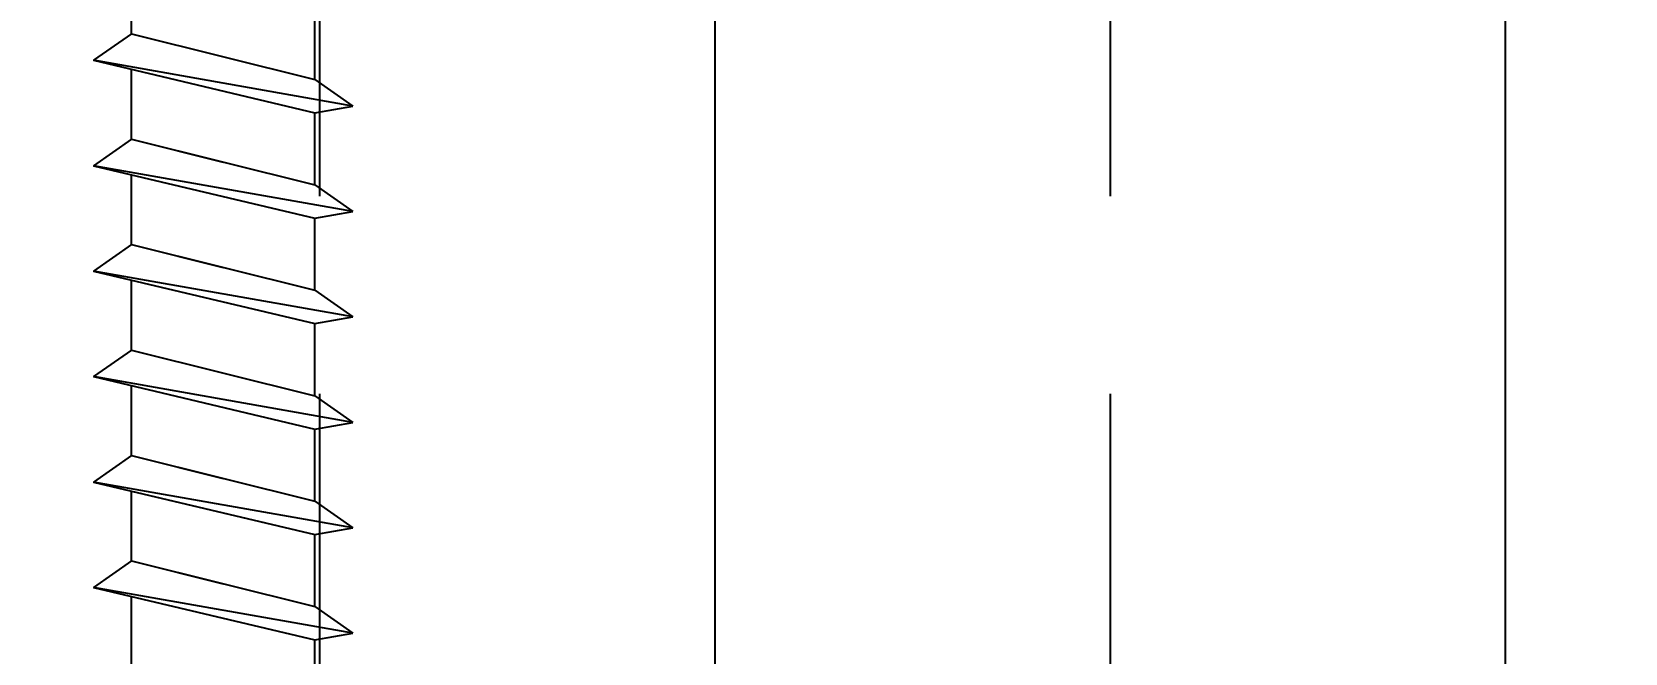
# Model space of a CAD drawing. Header units: inches. Extents: x -2661 to 42767, y -1222 to 9099.
# Drawn here: x -1093.399 to -1091.887, y 3476.817 to 3477.406 of the extents above; entities that cross this region are included whole.
import ezdxf
from ezdxf import colors
from ezdxf.entities.mleader import LeaderData, LeaderLine
from ezdxf.math import Vec2, Vec3

# ---------------------------------------------------------------- set-up
doc = ezdxf.new("R2010")
doc.units = ezdxf.units.IN
doc.header["$LTSCALE"] = 12
doc.header["$MEASUREMENT"] = 0
for name, color, linetype in [('S-ANNO-NOTE', 4, 'CONTINUOUS'), ('S-FASTENERS', 2, 'CONTINUOUS'), ('S-SIMPSON', 2, 'CONTINUOUS'), ('S-WOOD', 3, 'CONTINUOUS')]:
    doc.layers.add(name, color=color, linetype=linetype)
doc.styles.add('Arial', font='arial.ttf', dxfattribs={"width": 0.85})

# ---------------------------------------------------------------- blocks, each defined once
blk = doc.blocks.new('*U1147')
at = {"layer": 'S-WOOD'}
h = blk.add_hatch(dxfattribs=at)
h.set_pattern_fill('ANSI33', color=1, scale=3, angle=45, style=0)
h.set_pattern_definition([(90, (3.75, -8.375), (-0.75, 1e-16), []), (90, (4.125, -8), (-0.75, 1e-16), [0.375, -0.1875])])
h.paths.add_polyline_path([(5.25, -11.875), (0, -11.875), (0, 0), (5.25, 0)])
blk = doc.blocks.new('SDS.25X6-f')
at = {"layer": 'S-SIMPSON', "color": 1}
for p, q in [((0.087, -3.5816), (0.087, -3.65)), ((0.087, -3.5816), (0.087, -3.65)), ((0.087, -3.5816), (0.087, -3.65)), ((0.087, -3.5816), (0.087, -3.65)), ((0.087, -3.5816), (0.087, -3.65)), ((0.087, -3.5816), (0.087, -3.65)), ((0.087, -3.5816), (0.087, -3.65)), ((0.087, -3.5816), (0.087, -3.65)), ((0.087, -3.5816), (0.087, -3.65)), ((0.087, -3.5816), (0.087, -3.65)), ((0.087, -3.5816), (0.087, -3.65)), ((-0.087, -3.6249), (-0.087, -3.6912)), ((-0.087, -3.6249), (-0.087, -3.6912)), ((-0.087, -3.6249), (-0.087, -3.6912)), ((-0.087, -3.6249), (-0.087, -3.6912)), ((-0.087, -3.6249), (-0.087, -3.6912)), ((-0.087, -3.6249), (-0.087, -3.6912)), ((-0.087, -3.6249), (-0.087, -3.6912)), ((-0.087, -3.6249), (-0.087, -3.6912)), ((-0.087, -3.6249), (-0.087, -3.6912)), ((-0.087, -3.6249), (-0.087, -3.6912)), ((-0.087, -3.6249), (-0.087, -3.6912)), ((-0.123, -3.6997), (0.087, -3.65)), ((-0.123, -3.6997), (0.087, -3.65)), ((-0.123, -3.6997), (0.087, -3.65)), ((-0.123, -3.6997), (0.087, -3.65)), ((-0.123, -3.6997), (0.087, -3.65)), ((-0.123, -3.6997), (0.087, -3.65)), ((-0.123, -3.6997), (0.087, -3.65)), ((-0.123, -3.6997), (0.087, -3.65)), ((-0.123, -3.6997), (0.087, -3.65)), ((-0.123, -3.6997), (0.087, -3.65)), ((-0.123, -3.6997), (0.087, -3.65)), ((0.123, -3.6563), (-0.123, -3.6997)), ((0.123, -3.6563), (-0.123, -3.6997)), ((0.123, -3.6563), (-0.123, -3.6997)), ((0.123, -3.6563), (-0.123, -3.6997)), ((0.123, -3.6563), (-0.123, -3.6997)), ((0.123, -3.6563), (-0.123, -3.6997)), ((0.123, -3.6563), (-0.123, -3.6997)), ((0.123, -3.6563), (-0.123, -3.6997)), ((0.123, -3.6563), (-0.123, -3.6997)), ((0.123, -3.6563), (-0.123, -3.6997)), ((0.123, -3.6563), (-0.123, -3.6997)), ((0.087, -3.65), (0.123, -3.6563)), ((0.087, -3.65), (0.123, -3.6563)), ((0.087, -3.65), (0.123, -3.6563)), ((0.087, -3.65), (0.123, -3.6563)), ((0.087, -3.65), (0.123, -3.6563)), ((0.087, -3.65), (0.123, -3.6563)), ((0.087, -3.65), (0.123, -3.6563)), ((0.087, -3.65), (0.123, -3.6563)), ((0.087, -3.65), (0.123, -3.6563)), ((0.087, -3.65), (0.123, -3.6563)), ((0.087, -3.65), (0.123, -3.6563)), ((0.087, -3.6816), (0.123, -3.6563)), ((0.087, -3.6816), (0.123, -3.6563)), ((0.087, -3.6816), (0.123, -3.6563)), ((0.087, -3.6816), (0.123, -3.6563)), ((0.087, -3.6816), (0.123, -3.6563)), ((0.087, -3.6816), (0.123, -3.6563)), ((0.087, -3.6816), (0.123, -3.6563)), ((0.087, -3.6816), (0.123, -3.6563)), ((0.087, -3.6816), (0.123, -3.6563)), ((0.087, -3.6816), (0.123, -3.6563)), ((0.087, -3.6816), (0.123, -3.6563)), ((-0.087, -3.7249), (0.087, -3.6816)), ((-0.087, -3.7249), (0.087, -3.6816)), ((-0.087, -3.7249), (0.087, -3.6816)), ((-0.087, -3.7249), (0.087, -3.6816)), ((-0.087, -3.7249), (0.087, -3.6816)), ((-0.087, -3.7249), (0.087, -3.6816)), ((-0.087, -3.7249), (0.087, -3.6816)), ((-0.087, -3.7249), (0.087, -3.6816)), ((-0.087, -3.7249), (0.087, -3.6816)), ((-0.087, -3.7249), (0.087, -3.6816)), ((-0.087, -3.7249), (0.087, -3.6816)), ((0.087, -3.6816), (0.087, -3.75)), ((0.087, -3.6816), (0.087, -3.75)), ((0.087, -3.6816), (0.087, -3.75)), ((0.087, -3.6816), (0.087, -3.75)), ((0.087, -3.6816), (0.087, -3.75)), ((0.087, -3.6816), (0.087, -3.75)), ((0.087, -3.6816), (0.087, -3.75)), ((0.087, -3.6816), (0.087, -3.75)), ((-0.087, -3.7249), (-0.123, -3.6997)), ((-0.087, -3.7249), (-0.123, -3.6997)), ((-0.087, -3.7249), (-0.123, -3.6997)), ((-0.087, -3.7249), (-0.123, -3.6997)), ((-0.087, -3.7249), (-0.123, -3.6997)), ((-0.087, -3.7249), (-0.123, -3.6997)), ((-0.087, -3.7249), (-0.123, -3.6997)), ((-0.087, -3.7249), (-0.123, -3.6997)), ((-0.087, -3.7249), (-0.123, -3.6997)), ((-0.087, -3.7249), (-0.123, -3.6997)), ((-0.087, -3.7249), (-0.123, -3.6997)), ((-0.087, -3.7249), (-0.123, -3.6997)), ((-0.087, -3.7249), (-0.123, -3.6997)), ((-0.087, -3.7249), (0, -3.7032)), ((-0.087, -3.7249), (0, -3.7032)), ((-0.087, -3.7249), (-0.087, -3.7912)), ((-0.087, -3.7249), (-0.087, -3.7912)), ((-0.087, -3.7249), (-0.087, -3.7912)), ((-0.087, -3.7249), (-0.087, -3.7912)), ((-0.087, -3.7249), (-0.087, -3.7912)), ((-0.087, -3.7249), (-0.087, -3.7912)), ((-0.087, -3.7249), (-0.087, -3.7912)), ((-0.087, -3.7249), (-0.087, -3.7912)), ((-0.087, -3.7249), (-0.087, -3.7912)), ((-0.087, -3.7249), (-0.087, -3.7912)), ((-0.123, -3.7997), (0.087, -3.75)), ((-0.123, -3.7997), (0.087, -3.75)), ((-0.123, -3.7997), (0.087, -3.75)), ((-0.123, -3.7997), (0.087, -3.75)), ((-0.123, -3.7997), (0.087, -3.75)), ((-0.123, -3.7997), (0.087, -3.75)), ((-0.123, -3.7997), (0.087, -3.75)), ((-0.123, -3.7997), (0.087, -3.75)), ((0.123, -3.7563), (-0.123, -3.7997)), ((0.123, -3.7563), (-0.123, -3.7997)), ((0.123, -3.7563), (-0.123, -3.7997)), ((0.123, -3.7563), (-0.123, -3.7997)), ((0.123, -3.7563), (-0.123, -3.7997)), ((0.123, -3.7563), (-0.123, -3.7997)), ((0.123, -3.7563), (-0.123, -3.7997)), ((0.123, -3.7563), (-0.123, -3.7997)), ((0.123, -3.7563), (-0.123, -3.7997)), ((-0.087, -3.7912), (0.087, -3.75)), ((0.087, -3.75), (0.123, -3.7563)), ((0.087, -3.75), (0.123, -3.7563)), ((0.087, -3.75), (0.123, -3.7563)), ((0.087, -3.75), (0.123, -3.7563)), ((0.087, -3.75), (0.123, -3.7563)), ((0.087, -3.75), (0.123, -3.7563)), ((0.087, -3.75), (0.123, -3.7563)), ((0.087, -3.75), (0.123, -3.7563)), ((0.087, -3.75), (0.123, -3.7563)), ((0.087, -3.7816), (0.123, -3.7563)), ((0.087, -3.7816), (0.123, -3.7563)), ((0.087, -3.7816), (0.123, -3.7563)), ((0.087, -3.7816), (0.123, -3.7563)), ((0.087, -3.7816), (0.123, -3.7563)), ((0.087, -3.7816), (0.123, -3.7563)), ((0.087, -3.7816), (0.123, -3.7563)), ((0.087, -3.7816), (0.123, -3.7563)), ((0.087, -3.7816), (0.123, -3.7563)), ((-0.087, -3.8249), (0.087, -3.7816)), ((-0.087, -3.8249), (0.087, -3.7816)), ((-0.087, -3.8249), (0.087, -3.7816)), ((-0.087, -3.8249), (0.087, -3.7816)), ((-0.087, -3.8249), (0.087, -3.7816)), ((-0.087, -3.8249), (0.087, -3.7816)), ((-0.087, -3.8249), (0.087, -3.7816)), ((-0.087, -3.8249), (0.087, -3.7816)), ((-0.087, -3.8249), (0.087, -3.7816)), ((0.087, -3.7816), (0.087, -3.85)), ((0.087, -3.7816), (0.087, -3.85)), ((0.087, -3.7816), (0.087, -3.85)), ((0.087, -3.7816), (0.087, -3.85)), ((0.087, -3.7816), (0.087, -3.85)), ((0.087, -3.7816), (0.087, -3.85)), ((0.087, -3.7816), (0.087, -3.85)), ((0.087, -3.7816), (0.087, -3.85)), ((0.087, -3.7816), (0.087, -3.85)), ((-0.087, -3.8249), (-0.123, -3.7997)), ((-0.087, -3.8249), (-0.123, -3.7997)), ((-0.087, -3.8249), (-0.123, -3.7997)), ((-0.087, -3.8249), (-0.123, -3.7997)), ((-0.087, -3.8249), (-0.123, -3.7997)), ((-0.087, -3.8249), (-0.123, -3.7997)), ((-0.087, -3.8249), (-0.123, -3.7997)), ((-0.087, -3.8249), (-0.123, -3.7997)), ((-0.087, -3.8249), (-0.123, -3.7997)), ((-0.087, -3.8249), (-0.123, -3.7997)), ((-0.087, -3.8249), (0, -3.8032)), ((-0.087, -3.8249), (-0.087, -3.8912)), ((-0.087, -3.8249), (-0.087, -3.8912)), ((-0.087, -3.8249), (-0.087, -3.8912)), ((-0.087, -3.8249), (-0.087, -3.8912)), ((-0.087, -3.8249), (-0.087, -3.8912)), ((-0.087, -3.8249), (-0.087, -3.8912)), ((-0.087, -3.8249), (-0.087, -3.8912)), ((-0.087, -3.8249), (-0.087, -3.8912)), ((-0.123, -3.8997), (0.087, -3.85)), ((-0.123, -3.8997), (0.087, -3.85)), ((-0.123, -3.8997), (0.087, -3.85)), ((-0.123, -3.8997), (0.087, -3.85)), ((-0.123, -3.8997), (0.087, -3.85)), ((-0.123, -3.8997), (0.087, -3.85)), ((0.087, -3.85), (0.123, -3.8563)), ((0.087, -3.85), (0.123, -3.8563)), ((0.087, -3.85), (0.123, -3.8563)), ((0.087, -3.85), (0.123, -3.8563)), ((0.087, -3.85), (0.123, -3.8563)), ((0.087, -3.85), (0.123, -3.8563)), ((0.123, -3.8563), (-0.123, -3.8997)), ((0.123, -3.8563), (-0.123, -3.8997)), ((0.123, -3.8563), (-0.123, -3.8997)), ((0.123, -3.8563), (-0.123, -3.8997)), ((0.123, -3.8563), (-0.123, -3.8997)), ((0.123, -3.8563), (-0.123, -3.8997)), ((0.087, -3.8816), (0.123, -3.8563)), ((0.087, -3.8816), (0.123, -3.8563)), ((0.087, -3.8816), (0.123, -3.8563)), ((0.087, -3.8816), (0.123, -3.8563)), ((0.087, -3.8816), (0.123, -3.8563)), ((0.087, -3.8816), (0.123, -3.8563)), ((-0.087, -3.9249), (0.087, -3.8816)), ((-0.087, -3.9249), (0.087, -3.8816)), ((-0.087, -3.9249), (0.087, -3.8816)), ((-0.087, -3.9249), (0.087, -3.8816)), ((-0.087, -3.9249), (0.087, -3.8816)), ((-0.087, -3.9249), (0.087, -3.8816)), ((0.087, -3.8816), (0.087, -3.95)), ((0.087, -3.8816), (0.087, -3.95)), ((0.087, -3.8816), (0.087, -3.95)), ((0.087, -3.8816), (0.087, -3.95)), ((0.087, -3.8816), (0.087, -3.95)), ((0.087, -3.8816), (0.087, -3.95)), ((0.087, -3.8816), (0.087, -3.95)), ((-0.087, -3.9249), (-0.123, -3.8997)), ((-0.087, -3.9249), (-0.123, -3.8997)), ((-0.087, -3.9249), (-0.123, -3.8997)), ((-0.087, -3.9249), (-0.123, -3.8997)), ((-0.087, -3.9249), (-0.123, -3.8997)), ((-0.087, -3.9249), (-0.123, -3.8997)), ((-0.087, -3.9249), (-0.087, -3.9912)), ((-0.087, -3.9249), (-0.087, -3.9912)), ((-0.087, -3.9249), (-0.087, -3.9912)), ((-0.087, -3.9249), (-0.087, -3.9912)), ((-0.087, -3.9249), (-0.087, -3.9912)), ((-0.087, -3.9249), (-0.087, -3.9912)), ((-0.087, -3.9249), (-0.087, -3.9912)), ((-0.123, -3.9997), (0.087, -3.95)), ((-0.123, -3.9997), (0.087, -3.95)), ((-0.123, -3.9997), (0.087, -3.95)), ((-0.123, -3.9997), (0.087, -3.95)), ((-0.123, -3.9997), (0.087, -3.95)), ((-0.123, -3.9997), (0.087, -3.95)), ((-0.123, -3.9997), (0.087, -3.95)), ((0.123, -3.9563), (-0.123, -3.9997)), ((0.123, -3.9563), (-0.123, -3.9997)), ((0.123, -3.9563), (-0.123, -3.9997)), ((0.123, -3.9563), (-0.123, -3.9997)), ((0.123, -3.9563), (-0.123, -3.9997)), ((0.123, -3.9563), (-0.123, -3.9997)), ((0.123, -3.9563), (-0.123, -3.9997)), ((0.087, -3.95), (0.123, -3.9563)), ((0.087, -3.95), (0.123, -3.9563)), ((0.087, -3.95), (0.123, -3.9563)), ((0.087, -3.95), (0.123, -3.9563)), ((0.087, -3.95), (0.123, -3.9563)), ((0.087, -3.95), (0.123, -3.9563)), ((0.087, -3.95), (0.123, -3.9563)), ((0.087, -3.9816), (0.123, -3.9563)), ((0.087, -3.9816), (0.123, -3.9563)), ((0.087, -3.9816), (0.123, -3.9563)), ((0.087, -3.9816), (0.123, -3.9563)), ((0.087, -3.9816), (0.123, -3.9563)), ((0.087, -3.9816), (0.123, -3.9563)), ((0.087, -3.9816), (0.123, -3.9563)), ((-0.087, -4.0249), (0.087, -3.9816)), ((-0.087, -4.0249), (0.087, -3.9816)), ((-0.087, -4.0249), (0.087, -3.9816)), ((-0.087, -4.0249), (0.087, -3.9816)), ((-0.087, -4.0249), (0.087, -3.9816)), ((-0.087, -4.0249), (0.087, -3.9816)), ((-0.087, -4.0249), (0.087, -3.9816)), ((0.087, -3.9816), (0.087, -4.05)), ((0.087, -3.9816), (0.087, -4.05)), ((0.087, -3.9816), (0.087, -4.05)), ((0.087, -3.9816), (0.087, -4.05)), ((0.087, -3.9816), (0.087, -4.05)), ((0.087, -3.9816), (0.087, -4.05)), ((0.087, -3.9816), (0.087, -4.05)), ((0.087, -3.9816), (0.087, -4.05)), ((0.087, -3.9816), (0.087, -4.05)), ((0.087, -3.9816), (0.087, -4.05)), ((0.087, -3.9816), (0.087, -4.05)), ((0.087, -3.9816), (0.087, -4.05)), ((0.087, -3.9816), (0.087, -4.05)), ((0.087, -3.9816), (0.087, -4.05)), ((-0.087, -4.0249), (-0.123, -3.9997)), ((-0.087, -4.0249), (-0.123, -3.9997)), ((-0.087, -4.0249), (-0.123, -3.9997)), ((-0.087, -4.0249), (-0.123, -3.9997)), ((-0.087, -4.0249), (-0.123, -3.9997)), ((-0.087, -4.0249), (-0.123, -3.9997)), ((-0.087, -4.0249), (-0.123, -3.9997)), ((-0.087, -4.0249), (-0.123, -3.9997)), ((-0.087, -4.0249), (0, -4.0032)), ((-0.087, -4.0249), (-0.087, -4.0912)), ((-0.087, -4.0249), (-0.087, -4.0912)), ((-0.087, -4.0249), (-0.087, -4.0912)), ((-0.087, -4.0249), (-0.087, -4.0912)), ((-0.087, -4.0249), (-0.087, -4.0912)), ((-0.087, -4.0249), (-0.087, -4.0912)), ((-0.087, -4.0249), (-0.087, -4.0912)), ((-0.087, -4.0249), (-0.087, -4.0912)), ((-0.123, -4.0997), (0.087, -4.05)), ((-0.123, -4.0997), (0.087, -4.05)), ((-0.123, -4.0997), (0.087, -4.05)), ((-0.123, -4.0997), (0.087, -4.05)), ((-0.123, -4.0997), (0.087, -4.05)), ((-0.123, -4.0997), (0.087, -4.05)), ((0.087, -4.05), (0.123, -4.0563)), ((0.087, -4.05), (0.123, -4.0563)), ((0.087, -4.05), (0.123, -4.0563)), ((0.087, -4.05), (0.123, -4.0563)), ((0.087, -4.05), (0.123, -4.0563)), ((0.087, -4.05), (0.123, -4.0563)), ((0.123, -4.0563), (-0.123, -4.0997)), ((0.123, -4.0563), (-0.123, -4.0997)), ((0.123, -4.0563), (-0.123, -4.0997)), ((0.123, -4.0563), (-0.123, -4.0997)), ((0.123, -4.0563), (-0.123, -4.0997)), ((0.123, -4.0563), (-0.123, -4.0997)), ((0.087, -4.0816), (0.123, -4.0563)), ((0.087, -4.0816), (0.123, -4.0563)), ((0.087, -4.0816), (0.123, -4.0563)), ((0.087, -4.0816), (0.123, -4.0563)), ((0.087, -4.0816), (0.123, -4.0563)), ((0.087, -4.0816), (0.123, -4.0563)), ((-0.087, -4.1249), (0.087, -4.0816)), ((-0.087, -4.1249), (0.087, -4.0816)), ((-0.087, -4.1249), (0.087, -4.0816)), ((-0.087, -4.1249), (0.087, -4.0816)), ((-0.087, -4.1249), (0.087, -4.0816)), ((-0.087, -4.1249), (0.087, -4.0816)), ((0.087, -4.0816), (0.087, -4.15)), ((0.087, -4.0816), (0.087, -4.15)), ((0.087, -4.0816), (0.087, -4.15)), ((0.087, -4.0816), (0.087, -4.15)), ((0.087, -4.0816), (0.087, -4.15)), ((0.087, -4.0816), (0.087, -4.15)), ((0.087, -4.0816), (0.087, -4.15)), ((-0.087, -4.1249), (-0.123, -4.0997)), ((-0.087, -4.1249), (-0.123, -4.0997)), ((-0.087, -4.1249), (-0.123, -4.0997)), ((-0.087, -4.1249), (-0.123, -4.0997)), ((-0.087, -4.1249), (-0.123, -4.0997)), ((-0.087, -4.1249), (-0.123, -4.0997)), ((-0.087, -4.1249), (-0.123, -4.0997)), ((-0.087, -4.1249), (0, -4.1032)), ((-0.087, -4.1249), (-0.087, -4.1912)), ((-0.087, -4.1249), (-0.087, -4.1912)), ((-0.087, -4.1249), (-0.087, -4.1912)), ((-0.087, -4.1249), (-0.087, -4.1912)), ((-0.087, -4.1249), (-0.087, -4.1912)), ((-0.087, -4.1249), (-0.087, -4.1912)), ((-0.087, -4.1249), (-0.087, -4.1912)), ((-0.123, -4.1997), (0.087, -4.15)), ((-0.123, -4.1997), (0.087, -4.15)), ((-0.123, -4.1997), (0.087, -4.15)), ((0.123, -4.1563), (-0.123, -4.1997)), ((0.123, -4.1563), (-0.123, -4.1997)), ((0.123, -4.1563), (-0.123, -4.1997)), ((0.087, -4.15), (0.123, -4.1563)), ((0.087, -4.15), (0.123, -4.1563)), ((0.087, -4.15), (0.123, -4.1563)), ((0.087, -4.1816), (0.123, -4.1563)), ((0.087, -4.1816), (0.123, -4.1563)), ((0.087, -4.1816), (0.123, -4.1563)), ((-0.087, -4.2249), (0.087, -4.1816)), ((-0.087, -4.2249), (0.087, -4.1816)), ((-0.087, -4.2249), (0.087, -4.1816)), ((0.087, -4.1816), (0.087, -4.25)), ((0.087, -4.1816), (0.087, -4.25)), ((0.087, -4.1816), (0.087, -4.25)), ((0.087, -4.1816), (0.087, -4.25)), ((0.087, -4.1816), (0.087, -4.25)), ((-0.087, -4.2249), (-0.123, -4.1997)), ((-0.087, -4.2249), (-0.123, -4.1997)), ((-0.087, -4.2249), (-0.123, -4.1997)), ((-0.087, -4.2249), (-0.087, -4.2912)), ((-0.087, -4.2249), (-0.087, -4.2912)), ((-0.087, -4.2249), (-0.087, -4.2912)), ((-0.087, -4.2249), (-0.087, -4.2912)), ((-0.087, -4.2249), (-0.087, -4.2912))]:
    blk.add_line(p, q, dxfattribs=at)
blk = doc.blocks.new('*U1812')
at = {"layer": 'S-FASTENERS'}
blk.add_blockref('SDS.25X6-f', (0, 0), dxfattribs=at)

msp = doc.modelspace()

# ---------------------------------------------------------------- block references
at = {"layer": 'S-FASTENERS', "xscale": -1, "rotation": 180}
msp.add_blockref('*U1812', (-1093.21741, 3473.17953), dxfattribs=at)
at = {"layer": 'S-WOOD', "xscale": -1}
msp.add_blockref('*U1147', (-1090.46741, 3488.05453), dxfattribs=at)

# ---------------------------------------------------------------- leaders
at = {"layer": 'S-ANNO-NOTE'}
ml = msp.add_multileader_mtext('Standard', dxfattribs=at)
ml.set_content('"A35" CLIPS PER SHEAR WALL SCHEDULE', color=4, style='Arial')
ml.set_leader_properties(color=2)
ml.build(insert=Vec2(0, 0))
ml.multileader.update_dxf_attribs({"dogleg_length": 0.125, "arrow_head_size": 1.3125, "scale": 12})
ctx = ml.context
ctx.base_point, ctx.scale, ctx.char_height, ctx.arrow_head_size, ctx.landing_gap_size, ctx.plane_origin = Vec3(-1035.87718, 3465.04049), 12, 1.125, 1.3125, 1.08, Vec3(-1020.70376, 3691.95447)
ctx.text_align_type = 2
notes = []
notes.append((ctx, [(1, (1, 1, 0), (-1016.64648, 3465.04049), (-1, 0), 1.5, [(0, [(-999.83691, 3476.55441), (-1001.86126, 3479.82571)], 0, [])])]))
ctx.mtext.insert, ctx.mtext.width, ctx.mtext.defined_height, ctx.mtext.alignment, ctx.mtext.flow_direction = Vec3(-1019.22648, 3465.61258), 16.7773515, 5.14967, 3, 5
for ctx, leaders in notes:
    for number, flags, end, landing, length, lines in leaders:
        leader = LeaderData()
        leader.index, (leader.has_last_leader_line, leader.has_dogleg_vector, leader.attachment_direction) = number, flags
        leader.last_leader_point, leader.dogleg_vector, leader.dogleg_length = Vec3(end), Vec3(landing), length
        for number, points, colour, breaks in lines:
            line = LeaderLine()
            line.index, line.vertices, line.color, line.breaks = number, Vec3.list(points), colors.encode_raw_color(colour), breaks
            leader.lines.append(line)
        ctx.leaders.append(leader)

doc.saveas('drawing.dxf')
